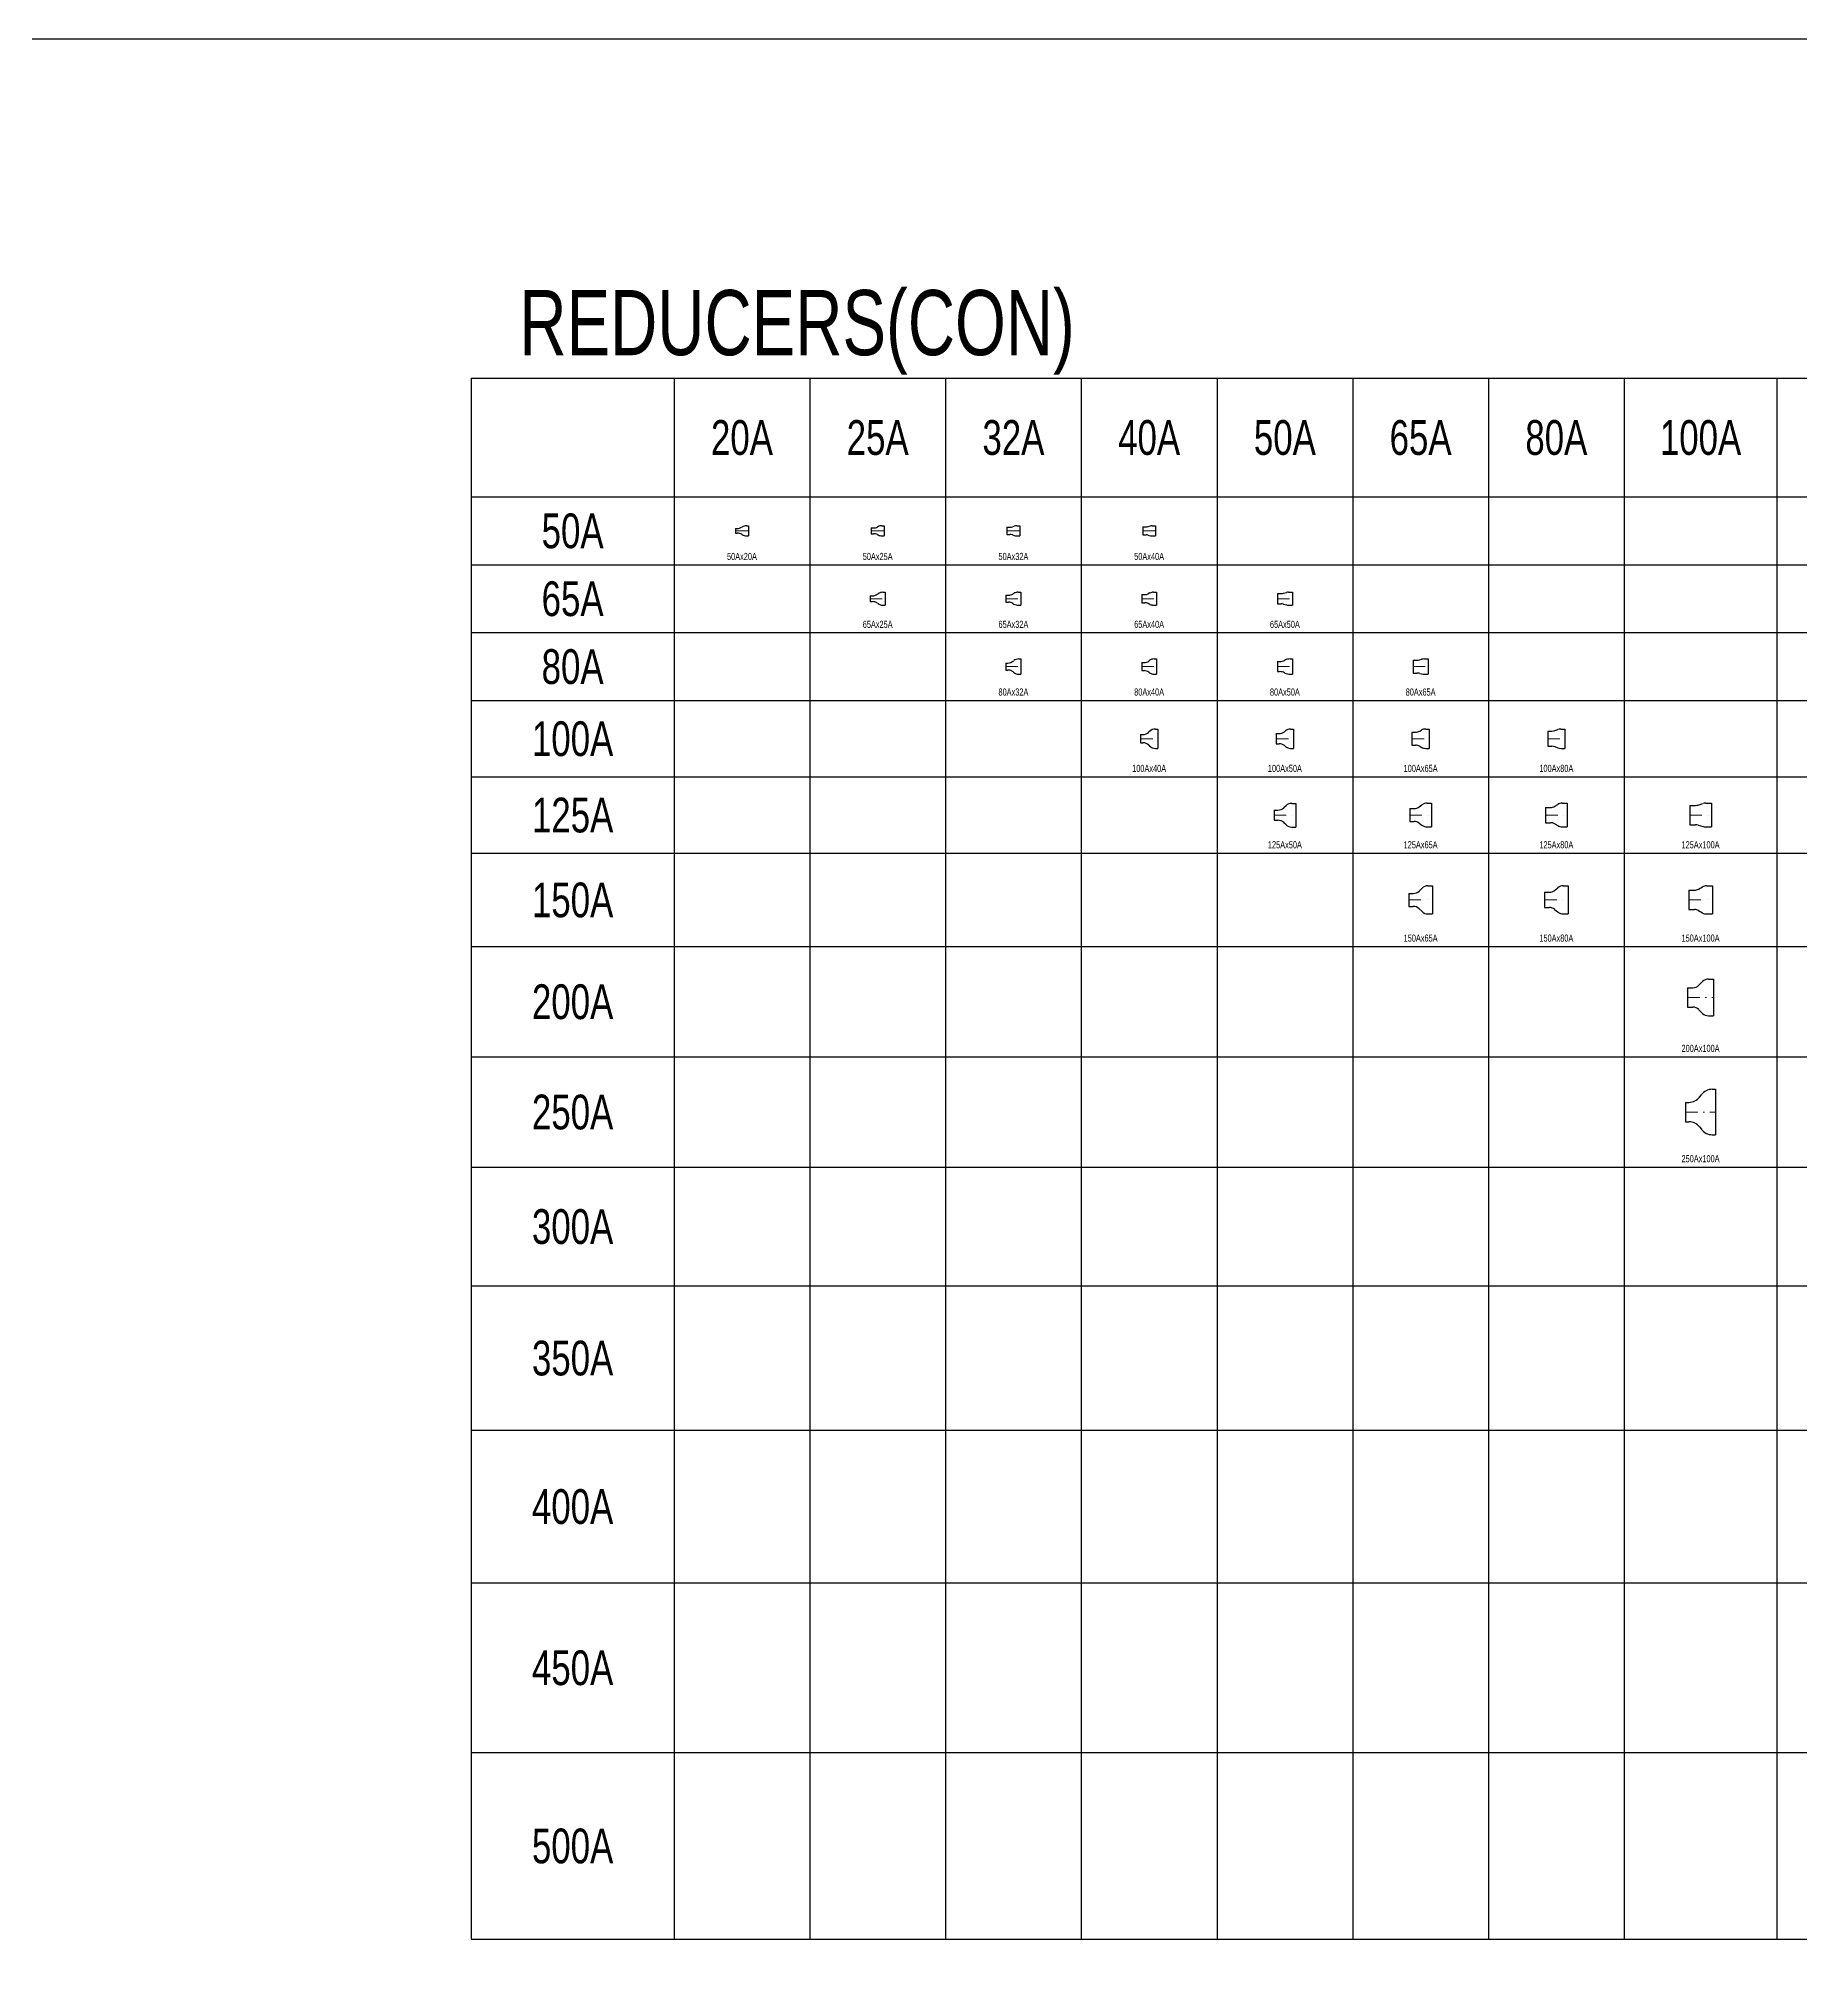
# Model space of a CAD drawing. Extents: x 0 to 90799, y 0 to 77868.
# Drawn here: x 23851 to 34234, y 66444 to 77868 of the extents above; entities that cross this region are included whole.
import ezdxf
from ezdxf.enums import TextEntityAlignment as Align

# ---------------------------------------------------------------- set-up
doc = ezdxf.new("R2010")
doc.units = 0
doc.header["$LTSCALE"] = 30
doc.header["$MEASUREMENT"] = 0
doc.linetypes.add('DGN Style 4', pattern=[4.8, 2.4, -1.2, 0, -1.2])
doc.layers.add('L(c)', color=1, linetype='DGN Style 4', lineweight=5)
doc.layers.add('L(txt)', color=2, linetype='Continuous', lineweight=13)
doc.styles.add('Style-ENGINEERING', font='ENGINEERING.shx')

# ---------------------------------------------------------------- blocks, each defined once
blk = doc.blocks.new('*U118')
for p, q in [((-38, 14), (-38, -14)), ((-38, 14), (-28, 14)), ((28, 30), (38, 30)), ((38, 30), (38, -30)), ((-38, -14), (-28, -14)), ((28, -30), (38, -30))]:
    blk.add_line(p, q)
for centre, start, end in [((-28, 64), 270, 303.2179), ((28, -20), 90, 123.2341), ((-28, -64), 56.7821, 90), ((28, 20), 236.7659, 270)]:
    blk.add_arc(centre, 50, start, end)
blk = doc.blocks.new('*U119')
for p, q in [((-38, 17), (-38, -17)), ((-38, 17), (-25, 17)), ((2, 25), (-2, 23)), ((25, 30), (38, 30)), ((38, 30), (38, -30)), ((-38, -17), (-25, -17)), ((2, -25), (-2, -23)), ((25, -30), (38, -30))]:
    blk.add_line(p, q)
for centre, start, end in [((-25, 67), 270, 297.534), ((25, -20), 90, 117.549), ((-25, -67), 62.466, 90), ((25, 20), 242.451, 270)]:
    blk.add_arc(centre, 50, start, end)
blk = doc.blocks.new('*U120')
for p, q in [((-38, 21), (-38, -21)), ((-38, 21), (-21, 21)), ((-5, 24), (5, 28)), ((21, 30), (38, 30)), ((38, 30), (38, -30)), ((-38, -21), (-21, -21)), ((-5, -24), (5, -28)), ((21, -30), (38, -30))]:
    blk.add_line(p, q)
for centre, start, end in [((-21, 71), 270, 289.3199), ((21, -20), 90, 108.5681), ((-21, -71), 70.6801, 90), ((21, 20), 251.4319, 270)]:
    blk.add_arc(centre, 50, start, end)
blk = doc.blocks.new('*U121')
for p, q in [((-38, 24), (-38, -24)), ((-38, 24), (-18, 24)), ((-7, 26), (8, 29)), ((18, 30), (38, 30)), ((38, 30), (38, -30)), ((-38, -24), (-18, -24)), ((-7, -26), (8, -29)), ((18, -30), (38, -30))]:
    blk.add_line(p, q)
for centre, start, end in [((-18, 74), 270, 283.1919), ((18, -20), 90, 102.4927), ((-18, -74), 76.8081, 90), ((18, 20), 257.5073, 270)]:
    blk.add_arc(centre, 50, start, end)
blk = doc.blocks.new('*U122')
for p, q in [((-44, 17), (-44, -17)), ((-44, 17), (-31, 17)), ((-2, 26), (2, 29)), ((31, 38), (44, 38)), ((44, 38), (44, -38)), ((-44, -17), (-31, -17)), ((-2, -26), (2, -29)), ((31, -38), (44, -38))]:
    blk.add_line(p, q)
for centre, start, end in [((-31, 67), 270, 304.8179), ((31, -12), 90, 125.5102), ((-31, -67), 55.1821, 90), ((31, 12), 234.4898, 270)]:
    blk.add_arc(centre, 50, start, end)
blk = doc.blocks.new('*U123')
for p, q in [((-44, 21), (-44, -21)), ((-44, 21), (-28, 21)), ((-3, 28), (3, 32)), ((28, 38), (44, 38)), ((44, 38), (44, -38)), ((-44, -21), (-28, -21)), ((-3, -28), (3, -32)), ((28, -38), (44, -38))]:
    blk.add_line(p, q)
for centre, start, end in [((-28, 71), 270, 299.534), ((28, -12), 90, 119.5446), ((-28, -71), 60.466, 90), ((28, 12), 240.4554, 270)]:
    blk.add_arc(centre, 50, start, end)
blk = doc.blocks.new('*U124')
for p, q in [((-44, 24), (-44, -24)), ((-44, 24), (-26, 24)), ((5, 34), (-5, 29)), ((26, 38), (44, 38)), ((44, 38), (44, -38)), ((-44, -24), (-26, -24)), ((5, -34), (-5, -29)), ((26, -38), (44, -38))]:
    blk.add_line(p, q)
for centre, start, end in [((-26, 74), 270, 295.343), ((26, -12), 90, 114.8516), ((-26, -74), 64.657, 90), ((26, 12), 245.1484, 270)]:
    blk.add_arc(centre, 50, start, end)
blk = doc.blocks.new('*U125')
for p, q in [((-44, 30), (-44, -30)), ((-44, 30), (-21, 30)), ((-8, 32), (9, 37)), ((21, 38), (44, 38)), ((44, 38), (44, -38)), ((-44, -30), (-21, -30)), ((-8, -32), (9, -37)), ((21, -38), (44, -38))]:
    blk.add_line(p, q)
for centre, start, end in [((-21, 80), 270, 284.918), ((21, -12), 90, 104.1932), ((-21, -80), 75.082, 90), ((21, 12), 255.8068, 270)]:
    blk.add_arc(centre, 50, start, end)
blk = doc.blocks.new('*U126')
for p, q in [((-44, 38), (-44, -38)), ((-44, 38), (-23, 38)), ((-6, 40), (7, 43)), ((23, 45), (44, 45)), ((44, 45), (44, -45)), ((-44, -38), (-23, -38)), ((-6, -40), (7, -43)), ((23, -45), (44, -45))]:
    blk.add_line(p, q)
for centre, start, end in [((-23, 118), 270, 282.1845), ((23, -35), 90, 102.1866), ((-23, -118), 77.8155, 90), ((23, 35), 257.8134, 270)]:
    blk.add_arc(centre, 80, start, end)
blk = doc.blocks.new('*U127')
for p, q in [((-44, 30), (-44, -30)), ((-44, 30), (-31, 30)), ((-2, 37), (0, 38)), ((31, 45), (44, 45)), ((44, 45), (44, -45)), ((-44, -30), (-31, -30)), ((-2, -37), (0, -38)), ((31, -45), (44, -45))]:
    blk.add_line(p, q)
for centre, start, end in [((-31, 100), 270, 294.4938), ((31, -25), 90, 115.762), ((-31, -100), 65.5062, 90), ((31, 25), 244.238, 270)]:
    blk.add_arc(centre, 70, start, end)
blk = doc.blocks.new('*U128')
for p, q in [((-44, 24), (-44, -24)), ((-44, 24), (-30, 24)), ((-2, 33), (2, 36)), ((30, 45), (44, 45)), ((44, 45), (44, -45)), ((-44, -24), (-30, -24)), ((-2, -33), (2, -36)), ((30, -45), (44, -45))]:
    blk.add_line(p, q)
for centre, start, end in [((-30, 74), 270, 303.8623), ((30, -5), 90, 124.9983), ((-30, -74), 56.1377, 90), ((30, 5), 235.0017, 270)]:
    blk.add_arc(centre, 50, start, end)
blk = doc.blocks.new('*U129')
for p, q in [((-44, 21), (-44, -21)), ((-44, 21), (-32, 21)), ((-2, 32), (2, 34)), ((32, 45), (44, 45)), ((44, 45), (44, -45)), ((-44, -21), (-32, -21)), ((-2, -32), (2, -34)), ((32, -45), (44, -45))]:
    blk.add_line(p, q)
for centre, start, end in [((-32, 71), 270, 307.6466), ((32, -5), 90, 127.2208), ((-32, -71), 52.3534, 90), ((32, 5), 232.7792, 270)]:
    blk.add_arc(centre, 50, start, end)
blk = doc.blocks.new('*U130')
for p, q in [((-51, 24), (-51, -24)), ((-51, 24), (-37, 24)), ((2, 43), (-3, 38)), ((37, 57), (51, 57)), ((51, 57), (51, -57)), ((-51, -24), (-37, -24)), ((2, -43), (-3, -38)), ((37, -57), (51, -57))]:
    blk.add_line(p, q)
for centre, start, end in [((-37, 74), 270, 313.9317), ((37, 7), 90, 134.5062), ((-37, -74), 46.0683, 90), ((37, -7), 225.4938, 270)]:
    blk.add_arc(centre, 50, start, end)
blk = doc.blocks.new('*U131')
for p, q in [((-51, 30), (-51, -30)), ((-51, 30), (-34, 30)), ((-3, 41), (3, 46)), ((34, 57), (51, 57)), ((51, 57), (51, -57)), ((-51, -30), (-34, -30)), ((-3, -41), (3, -46)), ((34, -57), (51, -57))]:
    blk.add_line(p, q)
for centre, start, end in [((-34, 80), 270, 308.4653), ((34, 7), 90, 128.4552), ((-34, -80), 51.5347, 90), ((34, -7), 231.5448, 270)]:
    blk.add_arc(centre, 50, start, end)
blk = doc.blocks.new('*U132')
for p, q in [((-51, 38), (-51, -38)), ((-51, 38), (-30, 38)), ((-5, 45), (6, 51)), ((30, 57), (51, 57)), ((51, 57), (51, -57)), ((-51, -38), (-30, -38)), ((-5, -45), (6, -51)), ((30, -57), (51, -57))]:
    blk.add_line(p, q)
for centre, start, end in [((-30, 88), 270, 299.791), ((30, 7), 90, 118.5243), ((-30, -88), 60.209, 90), ((30, -7), 241.4757, 270)]:
    blk.add_arc(centre, 50, start, end)
blk = doc.blocks.new('*U133')
for p, q in [((-51, 45), (-51, -45)), ((-51, 45), (-26, 45)), ((-9, 48), (8, 54)), ((26, 57), (51, 57)), ((51, 57), (51, -57)), ((-51, -45), (-26, -45)), ((-9, -47), (8, -54)), ((26, -57), (51, -57))]:
    blk.add_line(p, q)
for centre, start, end in [((-26, 95), 270, 289.7926), ((26, 7), 90, 110.827), ((-9, 101), 290.4113, 290.7053), ((-26, -95), 70.2074, 90), ((26, -7), 249.173, 270), ((-9, -101), 69.2947, 69.5887)]:
    blk.add_arc(centre, 50, start, end)
blk = doc.blocks.new('*U134')
for p, q in [((-63, 57), (-63, -57)), ((-63, 57), (-29, 57)), ((-14, 59), (14, 68)), ((29, 70), (64, 70)), ((64, 70), (64, -70)), ((-63, -57), (-29, -57)), ((-14, -59), (14, -68)), ((29, -70), (64, -70))]:
    blk.add_line(p, q)
for centre, start, end in [((-29, 107), 270, 286.7712), ((29, 20), 90, 106.426), ((-29, -107), 73.2288, 90), ((29, -20), 253.574, 270)]:
    blk.add_arc(centre, 50, start, end)
blk = doc.blocks.new('*U135')
for p, q in [((-63, 45), (-63, -45)), ((-63, 45), (-35, 45)), ((-9, 52), (9, 62)), ((35, 70), (64, 70)), ((64, 70), (64, -70)), ((-63, -45), (-35, -45)), ((-9, -52), (9, -62)), ((35, -70), (64, -70))]:
    blk.add_line(p, q)
for centre, start, end in [((-35, 95), 270, 300.8562), ((35, 20), 90, 121.7663), ((-35, -95), 59.1438, 90), ((35, -20), 238.2337, 270)]:
    blk.add_arc(centre, 50, start, end)
blk = doc.blocks.new('*U136')
for p, q in [((-63, 38), (-63, -38)), ((-63, 38), (-38, 38)), ((-8, 48), (8, 60)), ((38, 70), (64, 70)), ((64, 70), (64, -70)), ((-63, -38), (-38, -38)), ((-8, -48), (8, -60)), ((38, -70), (64, -70))]:
    blk.add_line(p, q)
for centre, start, end in [((-38, 88), 270, 306.8656), ((38, 20), 90, 126.8731), ((-38, -88), 53.1344, 90), ((38, -20), 233.1269, 270)]:
    blk.add_arc(centre, 50, start, end)
blk = doc.blocks.new('*U137')
for p, q in [((-63, 30), (-63, -30)), ((-63, 30), (-41, 30)), ((7, 56), (-7, 44)), ((41, 70), (64, 70)), ((64, 70), (64, -70)), ((-63, -30), (-41, -30)), ((7, -56), (-7, -44)), ((41, -70), (64, -70))]:
    blk.add_line(p, q)
for centre, start, end in [((-41, 80), 270, 312.7167), ((41, 20), 90, 133.1209), ((-41, -80), 47.2833, 90), ((41, -20), 226.8791, 270)]:
    blk.add_arc(centre, 50, start, end)
blk = doc.blocks.new('*U138')
for p, q in [((-70, 38), (-70, -38)), ((-70, 38), (-43, 38)), ((-9, 52), (9, 69)), ((43, 83), (70, 83)), ((70, 83), (70, -83)), ((-70, -38), (-43, -38)), ((-9, -52), (9, -69)), ((43, -83), (70, -83))]:
    blk.add_line(p, q)
for centre, start, end in [((-43, 88), 270, 314.0343), ((43, 33), 90, 133.6656), ((-43, -88), 45.9657, 90), ((43, -33), 226.3344, 270)]:
    blk.add_arc(centre, 50, start, end)
blk = doc.blocks.new('*U139')
for p, q in [((-70, 45), (-70, -45)), ((-70, 45), (-41, 45)), ((-10, 56), (9, 71)), ((41, 83), (70, 83)), ((70, 83), (70, -83)), ((-70, -45), (-41, -45)), ((-10, -56), (9, -71)), ((41, -83), (70, -83))]:
    blk.add_line(p, q)
for centre, start, end in [((-41, 95), 270, 308.9762), ((41, 33), 90, 129.5914), ((-41, -95), 51.0238, 90), ((41, -33), 230.4086, 270)]:
    blk.add_arc(centre, 50, start, end)
blk = doc.blocks.new('*U140')
for p, q in [((-70, 57), (-70, -57)), ((-70, 57), (-36, 57)), ((-12, 63), (12, 76)), ((36, 83), (70, 83)), ((70, 83), (70, -83)), ((-70, -57), (-36, -57)), ((-12, -63), (12, -76)), ((36, -83), (70, -83))]:
    blk.add_line(p, q)
for centre, start, end in [((-36, 107), 270, 299.0995), ((36, 33), 90, 118.6586), ((-36, -107), 60.9005, 90), ((36, -33), 241.3414, 270)]:
    blk.add_arc(centre, 50, start, end)
blk = doc.blocks.new('*U144')
for p, q in [((-76, 57), (-76, -57)), ((-76, 57), (-46, 57)), ((-11, 72), (11, 94)), ((46, 108), (76, 108)), ((76, 108), (76, -108)), ((-76, -57), (-46, -57)), ((-11, -72), (11, -94)), ((46, -108), (76, -108))]:
    blk.add_line(p, q)
for centre, start, end in [((-46, 107), 270, 315.1126), ((46, 58), 90, 134.6105), ((-46, -107), 44.8874, 90), ((46, -58), 225.3895, 270)]:
    blk.add_arc(centre, 50, start, end)
blk = doc.blocks.new('*U145')
for p, q in [((69, 134), (89, 134)), ((89, 134), (89, -134)), ((-89, 57), (-89, -57)), ((-89, 57), (-69, 57)), ((-6, 88), (5, 102)), ((-89, -57), (-69, -57)), ((-6, -88), (5, -102)), ((69, -134), (89, -134))]:
    blk.add_line(p, q)
for centre, start, end in [((69, 54), 90, 142.6688), ((-69, 137), 270, 322.2511), ((-69, -137), 37.7489, 90), ((69, -54), 217.3312, 270)]:
    blk.add_arc(centre, 80, start, end)

msp = doc.modelspace()

# ---------------------------------------------------------------- linework, layer by layer
for p, q in [((26400, 75868), (26400, 66668)), ((26400, 75868), (43046, 75868)), ((27596, 75868), (27596, 66668)), ((28396, 75868), (28396, 66668)), ((29196, 75868), (29196, 66668)), ((29996, 75868), (29996, 66668)), ((30796, 75868), (30796, 66668)), ((31596, 75868), (31596, 66668)), ((32396, 75868), (32396, 66668)), ((33196, 75868), (33196, 66668)), ((34096, 75868), (34096, 66668)), ((26400, 75168), (43046, 75168)), ((26400, 74768), (43046, 74768)), ((26400, 74368), (43046, 74368)), ((26400, 73968), (43046, 73968)), ((26400, 73518), (43046, 73518)), ((26400, 73068), (43046, 73068)), ((26400, 72518), (43046, 72518)), ((26400, 71868), (43046, 71868)), ((26400, 71218), (43046, 71218)), ((26400, 70518), (43046, 70518)), ((26400, 69668), (43046, 69668)), ((26400, 68768), (43046, 68768)), ((26400, 67768), (43046, 67768)), ((26400, 66668), (43046, 66668))]:
    msp.add_line(p, q)
at = {"flags": 128}
msp.add_lwpolyline([(0, 77868), (66991, 77868), (66991, 42088), (0, 42088)], close=True, dxfattribs=at)
at = {"layer": 'L(c)'}
for p, q in [((27958, 74968), (28034, 74968)), ((28758, 74968), (28834, 74968)), ((29558, 74968), (29634, 74968)), ((30358, 74968), (30434, 74968)), ((28751, 74568), (28840, 74568)), ((29551, 74568), (29640, 74568)), ((30351, 74568), (30440, 74568)), ((31151, 74568), (31240, 74568)), ((29551, 74168), (29640, 74168)), ((30351, 74168), (30440, 74168)), ((31151, 74168), (31240, 74168)), ((31951, 74168), (32040, 74168)), ((30345, 73743), (30446, 73743)), ((31145, 73743), (31246, 73743)), ((31945, 73743), (32046, 73743)), ((32745, 73743), (32846, 73743)), ((31132, 73293), (31259, 73293)), ((31932, 73293), (32059, 73293)), ((32732, 73293), (32859, 73293)), ((33582, 73293), (33709, 73293)), ((31926, 72793), (32065, 72793)), ((32726, 72793), (32865, 72793)), ((33576, 72793), (33715, 72793)), ((33569, 72218), (33722, 72218)), ((33557, 71543), (33735, 71543))]:
    msp.add_line(p, q, dxfattribs=at)

# ---------------------------------------------------------------- block references
for name, p in [('*U118', (27996, 74968)), ('*U119', (28796, 74968)), ('*U120', (29596, 74968)), ('*U121', (30396, 74968)), ('*U122', (28796, 74568)), ('*U123', (29596, 74568)), ('*U124', (30396, 74568)), ('*U125', (31196, 74568)), ('*U129', (29596, 74168)), ('*U128', (30396, 74168)), ('*U127', (31196, 74168)), ('*U126', (31996, 74168)), ('*U130', (30396, 73743)), ('*U131', (31196, 73743)), ('*U132', (31996, 73743)), ('*U133', (32796, 73743)), ('*U137', (31196, 73292)), ('*U136', (31996, 73293)), ('*U135', (32796, 73293)), ('*U134', (33646, 73293)), ('*U138', (31996, 72793)), ('*U139', (32796, 72793)), ('*U140', (33646, 72793)), ('*U144', (33646, 72218)), ('*U145', (33646, 71543))]:
    msp.add_blockref(name, p)

# ---------------------------------------------------------------- texts
at = {"style": 'Style-ENGINEERING', "width": 0.75}
for s, p in [('50Ax20A', (27996, 74817)), ('50Ax25A', (28796, 74817)), ('50Ax32A', (29596, 74817)), ('50Ax40A', (30396, 74817)), ('65Ax25A', (28796, 74417)), ('65Ax32A', (29596, 74417)), ('65Ax40A', (30396, 74417)), ('65Ax50A', (31196, 74417)), ('80Ax32A', (29596, 74018)), ('80Ax40A', (30396, 74018)), ('80Ax50A', (31196, 74018)), ('80Ax65A', (31996, 74018)), ('100Ax40A', (30396, 73568)), ('100Ax50A', (31196, 73568)), ('100Ax65A', (31996, 73568)), ('100Ax80A', (32796, 73568)), ('125Ax50A', (31196, 73118)), ('125Ax65A', (31996, 73118)), ('125Ax80A', (32796, 73118)), ('125Ax100A', (33646, 73118)), ('150Ax65A', (31996, 72568)), ('150Ax80A', (32796, 72568)), ('150Ax100A', (33646, 72568)), ('200Ax100A', (33646, 71918)), ('250Ax100A', (33646, 71268))]:
    msp.add_text(s, height=41.9, dxfattribs=at).set_placement(p, align=Align.MIDDLE_CENTER)
at = {"layer": 'L(txt)', "style": 'Style-ENGINEERING', "width": 0.75}
msp.add_text('REDUCERS(CON)', height=384, dxfattribs=at).set_placement((26684, 76195), align=Align.MIDDLE_LEFT)
for s, p in [('20A', (27996, 75518)), ('25A', (28796, 75518)), ('32A', (29596, 75518)), ('40A', (30396, 75518)), ('50A', (31196, 75518)), ('65A', (31996, 75518)), ('80A', (32796, 75518)), ('100A', (33646, 75518)), ('50A', (26998, 74968)), ('65A', (26998, 74568)), ('80A', (26998, 74168)), ('100A', (26998, 73743)), ('125A', (26998, 73293)), ('150A', (26998, 72793)), ('200A', (26998, 72193)), ('250A', (26998, 71543)), ('300A', (26998, 70868)), ('350A', (26998, 70093)), ('400A', (26998, 69218)), ('450A', (26998, 68268)), ('500A', (26998, 67218))]:
    msp.add_text(s, height=204.8, dxfattribs=at).set_placement(p, align=Align.MIDDLE_CENTER)

doc.saveas('drawing.dxf')
